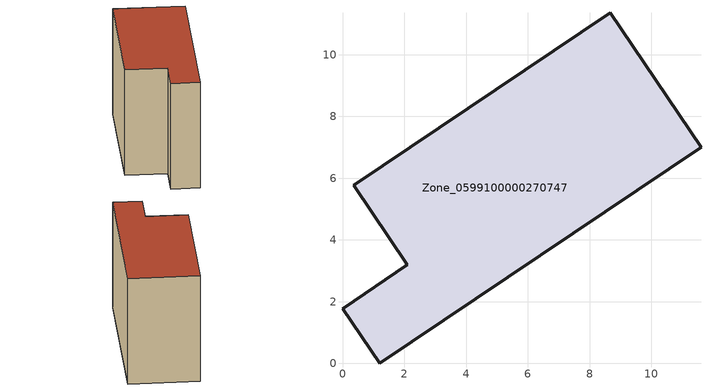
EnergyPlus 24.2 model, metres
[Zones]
Zone_0599100000270747
 floor ground (C_G): 8.67,11.36 11.61,7 1.2,0 0,1.77 2.1,3.19 0.36,5.77 z0.07
 wall outside (C_F): 11.61,7 8.67,11.36 0.36,5.77 2.1,3.19 0,1.77 1.2,0 11.61,7 z0.07:8.53
 roof outside (C_R): 1.2,0 11.61,7 8.67,11.36 0.36,5.77 2.1,3.19 0,1.77 z8.53
[BUILDING]
Pand.0599100000270747: North Axis=0; Terrain=City; Loads Convergence Tolerance Value=0.04; Temperature Convergence Tolerance Value=0.4; Solar Distribution=FullExterior; Maximum Number of Warmup Days=25; Minimum Number of Warmup Days=1
[Site:Location]
Rotterdam.The.Hague.AP_ZH_NLD Design_Conditions: Latitude=51.96; Longitude=4.45; Time Zone=1; Elevation=-4.5
[SITE:GROUNDTEMPERATURE:BUILDINGSURFACE]
18, 18, 18, 18, 18, 18, 18, 18, 18, 18, 18, 18
[MATERIAL] Thermal Absorptance=0.9; Solar Absorptance=0.7; Visible Absorptance=0.7
Name | Roughness | Thickness | Conductivity | Density | Specific Heat
G.TI.1975-1991 | MediumSmooth | 0.15 | 0.288461 | 540 | 1210
F.TI.1975-1991 | Rough | 0.3 | 0.230769 | 1920 | 840
R.TI.1975-1991 | MediumRough | 0.2 | 0.153846 | 1500 | 1000
[CONSTRUCTION]
C_G: G.TI.1975-1991
C_F: F.TI.1975-1991
C_R: R.TI.1975-1991
[ZONE]
Zone_0599100000270747: Type=1; Multiplier=1; Ceiling Height=Autocalculate; Volume=Autocalculate; Floor Area=autocalculate; Part of Total Floor Area=Yes
[ZONEINFILTRATION:DESIGNFLOWRATE]
Infil_Zone_0599100000270747: Zone or ZoneList or Space or SpaceList=Zone_0599100000270747; Schedule=AlwaysOn; Design Flow Rate Calculation Method=Flow/Area; Flow Rate per Floor Area=0.003; Constant Term Coefficient=1; Temperature Term Coefficient=0; Velocity Term Coefficient=0; Velocity Squared Term Coefficient=0
[HVACTEMPLATE:ZONE:IDEALLOADSAIRSYSTEM]
Zone_0599100000270747: Maximum Heating Supply Air Temperature=50; Minimum Cooling Supply Air Temperature=13; Maximum Heating Supply Air Humidity Ratio=0.0156; Minimum Cooling Supply Air Humidity Ratio=0.0077; Heating Limit=NoLimit; Cooling Limit=NoLimit; Dehumidification Control Type=ConstantSensibleHeatRatio; Cooling Sensible Heat Ratio=0.7; Dehumidification Setpoint=60; Humidification Control Type=None; Humidification Setpoint=30; Outdoor Air Method=None; Outdoor Air Flow Rate per Person=0.00944; Outdoor Air Flow Rate per Zone Floor Area=0; Outdoor Air Flow Rate per Zone=0; Demand Controlled Ventilation Type=None; Outdoor Air Economizer Type=NoEconomizer; Heat Recovery Type=None; Sensible Heat Recovery Effectiveness=0.7; Latent Heat Recovery Effectiveness=0.65
[ZONECONTROL:THERMOSTAT]
ThermostatControl_Zone_0599100000270747: Zone or ZoneList=Zone_0599100000270747; Control Type Schedule=DualSetpointControlType; Control 1=Thermostat_Zone_0599100000270747; Temperature Difference Between Cutout And Setpoint=0
[THERMOSTATSETPOINT:DUALSETPOINT]
Thermostat_Zone_0599100000270747: Heating Setpoint Temperature Schedule=HeatingSetpoint_Zone_0599100000270747; Cooling Setpoint Temperature Schedule=CoolingSetpoint_Zone_0599100000270747
[SCHEDULE:COMPACT]
HeatingSetpoint_Zone_0599100000270747: Through: 12/31, For: AllDays, Until: 24:00, 21
CoolingSetpoint_Zone_0599100000270747: Through: 12/31, For: AllDays, Until: 24:00, 24
DualSetpointControlType: Through: 12/31, For: AllDays, Until: 24:00, 4
AlwaysOn: Through: 12/31, For: AllDays, Until: 24:00, 1
